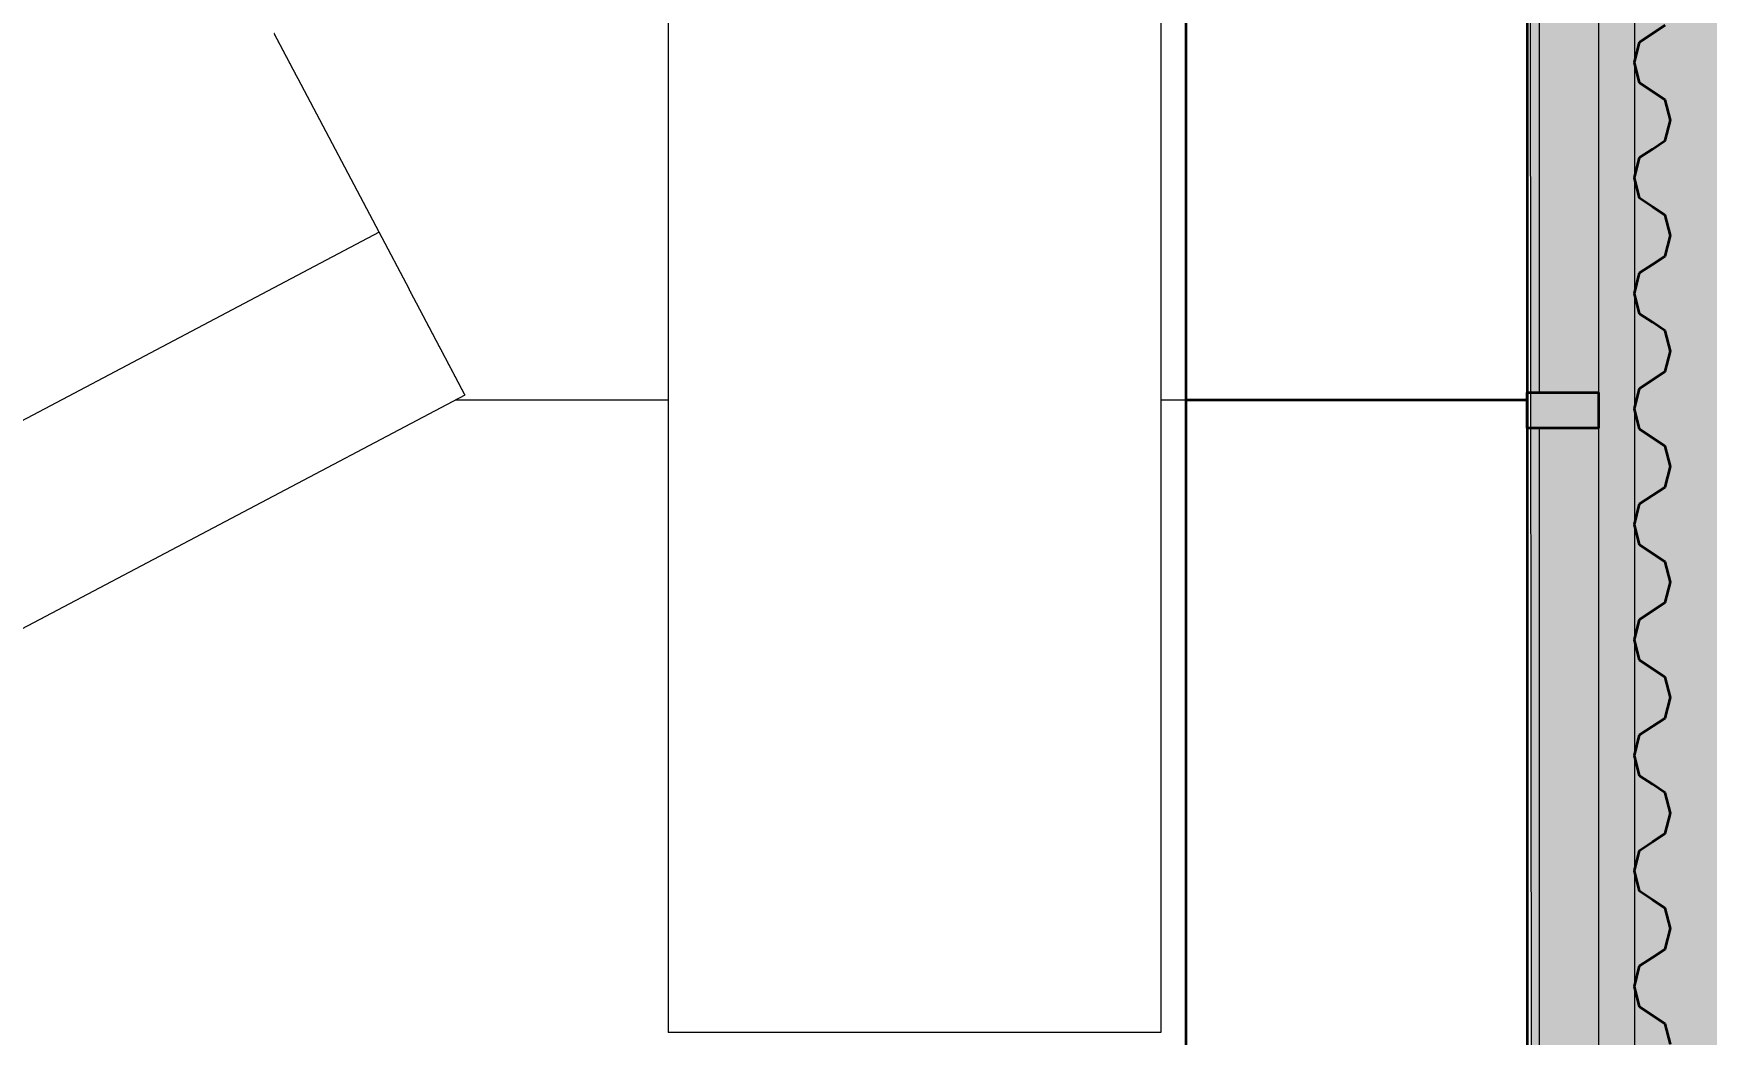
# Model space of a CAD drawing. Header units: millimetres. Extents: x 340455 to 340556, y 7380652 to 7380707.
# Drawn here: x 340485.597 to 340486.999, y 7380683.877 to 7380684.716 of the extents above; entities that cross this region are included whole.
import ezdxf

# ---------------------------------------------------------------- set-up
doc = ezdxf.new("R2010")
doc.units = ezdxf.units.MM
for name, color, linetype, lineweight in [('Anotações', 14, 'Continuous', 5), ('Cortado', 7, 'Continuous', 35), ('Hachuras', 8, 'Continuous', 5), ('Visto', 144, 'Continuous', 5)]:
    doc.layers.add(name, color=color, linetype=linetype, lineweight=lineweight)
doc.styles.add('UFABCSBC$0$ROMANS', font='arial.ttf')
doc.dimstyles.new('DIM', dxfattribs={"dimscale": 0.125, "dimtxt": 2.5, "dimasz": 2.5, "dimexe": 1, "dimexo": 1, "dimgap": 1.5, "dimtad": 1, "dimzin": 4, "dimtxsty": 'UFABCSBC$0$ROMANS', "dimcen": 0.09, "dimclrt": 256, "dimadec": 0, "dimazin": 0, "dimtfac": 1, "dimtix": 1, "dimtofl": 0, "dimtmove": 2, "dimatfit": 3, "dimfxl": 1, "dimtolj": 1, "dimtzin": 0, "dimarcsym": 0})

# ---------------------------------------------------------------- blocks, each defined once
blk = doc.blocks.new('SHAPE2DVIEW008')
at = {"color": 0}
for p, q in [((3140.7, -7930.6), (2761.1, -7211.5)), ((3004.3, -8002.6), (2624.7, -7283.5)), ((3004.3, -8002.6), (2624.7, -7283.5)), ((3140.7, -7930.6), (3269.3, -7862.8)), ((3092.7, -7956), (3140.7, -7930.6)), ((3000, -8173), (3000, -7994.5)), ((3000, -8173), (3000, -7994.5)), ((4969.4, -8173), (2469.9, -8173)), ((2469.9, -8586), (2469.9, -8173)), ((4969.4, -8586), (2469.9, -8586)), ((3000, -8607), (3000, -8586)), ((3000, -8607), (3000, -8586)), ((3000, -8607), (1800, -8607)), ((3000, -8893), (3000, -8607)), ((3000, -8893), (3000, -8607)), ((4200, -8607), (3000, -8607)), ((3000, -8893), (1800, -8893)), ((2976.5, -8893), (3006.5, -8893)), ((2976.5, -8953), (2976.5, -8893)), ((4200, -8893), (3000, -8893)), ((3006.5, -8893), (3006.5, -8953)), ((2976.5, -8903.1), (1806.5, -8903.1)), ((2976.5, -8903.1), (1806.5, -8903.1)), ((4176.5, -8903.1), (3006.5, -8903.1)), ((4176.5, -8903.1), (3006.5, -8903.1)), ((2976.5, -8953), (1806.5, -8953)), ((3006.5, -8953), (2976.5, -8953)), ((4176.5, -8953), (3006.5, -8953)), ((5724.9, -8983), (-3325.1, -8983)), ((2491.6, -8987.4), (2477.4, -9008.7)), ((2477.4, -9008.7), (2491.6, -8987.4)), ((2491.6, -8987.4), (2508.7, -8983)), ((2491.6, -8987.4), (2508.7, -8983)), ((2508.7, -8983), (2525.8, -8987.4)), ((2508.7, -8983), (2525.8, -8987.4)), ((2525.8, -8987.4), (2532.9, -8998.1)), ((2525.8, -8987.4), (2532.9, -8998.1)), ((2581.3, -8998.1), (2588.4, -8987.4)), ((2581.3, -8998.1), (2588.4, -8987.4)), ((2588.4, -8987.4), (2605.5, -8983)), ((2588.4, -8987.4), (2605.5, -8983)), ((2605.5, -8983), (2622.6, -8987.4)), ((2605.5, -8983), (2622.6, -8987.4)), ((2622.6, -8987.4), (2629.7, -8998.1)), ((2622.6, -8987.4), (2629.7, -8998.1)), ((2678.1, -8998.1), (2685.2, -8987.4)), ((2678.1, -8998.1), (2685.2, -8987.4)), ((2685.2, -8987.4), (2702.3, -8983)), ((2685.2, -8987.4), (2702.3, -8983)), ((2702.3, -8983), (2719.4, -8987.4)), ((2702.3, -8983), (2719.4, -8987.4)), ((2719.4, -8987.4), (2733.6, -9008.7)), ((2719.4, -8987.4), (2733.6, -9008.7)), ((2782, -8987.4), (2767.8, -9008.7)), ((2767.8, -9008.7), (2782, -8987.4)), ((2782, -8987.4), (2799.1, -8983)), ((2782, -8987.4), (2799.1, -8983)), ((2799.1, -8983), (2816.2, -8987.4)), ((2799.1, -8983), (2816.2, -8987.4)), ((2816.2, -8987.4), (2830.4, -9008.7)), ((2816.2, -8987.4), (2830.4, -9008.7)), ((2878.8, -8987.4), (2864.6, -9008.7)), ((2864.6, -9008.7), (2878.8, -8987.4)), ((2878.8, -8987.4), (2895.9, -8983)), ((2878.8, -8987.4), (2895.9, -8983)), ((2895.9, -8983), (2913, -8987.4)), ((2895.9, -8983), (2913, -8987.4)), ((2913, -8987.4), (2927.2, -9008.7)), ((2913, -8987.4), (2927.2, -9008.7)), ((2975.6, -8987.4), (2961.4, -9008.7)), ((2961.4, -9008.7), (2975.6, -8987.4)), ((2975.6, -8987.4), (2992.7, -8983)), ((2975.6, -8987.4), (2992.7, -8983)), ((2992.7, -8983), (3009.8, -8987.4)), ((2992.7, -8983), (3009.8, -8987.4)), ((3009.8, -8987.4), (3024, -9008.7)), ((3009.8, -8987.4), (3024, -9008.7)), ((3065.3, -8998.1), (3072.4, -8987.4)), ((3065.3, -8998.1), (3072.4, -8987.4)), ((3072.4, -8987.4), (3089.5, -8983)), ((3072.4, -8987.4), (3089.5, -8983)), ((3089.5, -8983), (3106.6, -8987.4)), ((3089.5, -8983), (3106.6, -8987.4)), ((3106.6, -8987.4), (3113.7, -8998.1)), ((3106.6, -8987.4), (3113.7, -8998.1)), ((3162.1, -8998.1), (3169.2, -8987.4)), ((3162.1, -8998.1), (3169.2, -8987.4)), ((3169.2, -8987.4), (3186.3, -8983)), ((3169.2, -8987.4), (3186.3, -8983)), ((3186.3, -8983), (3203.4, -8987.4)), ((3186.3, -8983), (3203.4, -8987.4)), ((3203.4, -8987.4), (3210.5, -8998.1)), ((3203.4, -8987.4), (3210.5, -8998.1)), ((3266, -8987.4), (3251.8, -9008.7)), ((3251.8, -9008.7), (3266, -8987.4)), ((3266, -8987.4), (3283.1, -8983)), ((3266, -8987.4), (3283.1, -8983)), ((3283.1, -8983), (3300.2, -8987.4)), ((3283.1, -8983), (3300.2, -8987.4)), ((3300.2, -8987.4), (3314.4, -9008.7)), ((3300.2, -8987.4), (3314.4, -9008.7)), ((2540, -9008.7), (2532.9, -8998.1)), ((2532.9, -8998.1), (2540, -9008.7)), ((2574.2, -9008.7), (2581.3, -8998.1)), ((2581.3, -8998.1), (2574.2, -9008.7)), ((2636.8, -9008.7), (2629.7, -8998.1)), ((2629.7, -8998.1), (2636.8, -9008.7)), ((2671, -9008.7), (2678.1, -8998.1)), ((2678.1, -8998.1), (2671, -9008.7)), ((3058.2, -9008.7), (3065.3, -8998.1)), ((3065.3, -8998.1), (3058.2, -9008.7)), ((3120.8, -9008.7), (3113.7, -8998.1)), ((3113.7, -8998.1), (3120.8, -9008.7)), ((3155, -9008.7), (3162.1, -8998.1)), ((3162.1, -8998.1), (3155, -9008.7)), ((3217.6, -9008.7), (3210.5, -8998.1)), ((3210.5, -8998.1), (3217.6, -9008.7)), ((2460.3, -9013.2), (2477.4, -9008.7)), ((2477.4, -9008.7), (2460.3, -9013.2)), ((2540, -9008.7), (2557.1, -9013.2)), ((2557.1, -9013.2), (2540, -9008.7)), ((2557.1, -9013.2), (2574.2, -9008.7)), ((2574.2, -9008.7), (2557.1, -9013.2)), ((2636.8, -9008.7), (2653.9, -9013.2)), ((2653.9, -9013.2), (2636.8, -9008.7)), ((2653.9, -9013.2), (2671, -9008.7)), ((2671, -9008.7), (2653.9, -9013.2)), ((2733.6, -9008.7), (2750.7, -9013.2)), ((2750.7, -9013.2), (2733.6, -9008.7)), ((2750.7, -9013.2), (2767.8, -9008.7)), ((2767.8, -9008.7), (2750.7, -9013.2)), ((2830.4, -9008.7), (2847.5, -9013.2)), ((2847.5, -9013.2), (2830.4, -9008.7)), ((2847.5, -9013.2), (2864.6, -9008.7)), ((2864.6, -9008.7), (2847.5, -9013.2)), ((2927.2, -9008.7), (2944.3, -9013.2)), ((2944.3, -9013.2), (2927.2, -9008.7)), ((2944.3, -9013.2), (2961.4, -9008.7)), ((2961.4, -9008.7), (2944.3, -9013.2)), ((3024, -9008.7), (3041.1, -9013.2)), ((3041.1, -9013.2), (3024, -9008.7)), ((3041.1, -9013.2), (3058.2, -9008.7)), ((3058.2, -9008.7), (3041.1, -9013.2)), ((3120.8, -9008.7), (3137.9, -9013.2)), ((3137.9, -9013.2), (3120.8, -9008.7)), ((3137.9, -9013.2), (3155, -9008.7)), ((3155, -9008.7), (3137.9, -9013.2)), ((3217.6, -9008.7), (3234.7, -9013.2)), ((3234.7, -9013.2), (3217.6, -9008.7)), ((3234.7, -9013.2), (3251.8, -9008.7)), ((3251.8, -9008.7), (3234.7, -9013.2))]:
    blk.add_line(p, q, dxfattribs=at)
for points in [[(3269.3, -7862.8), (3269.3, -7862.8), (3269.3, -7862.7), (3269.4, -7862.7), (3269.4, -7862.7), (3269.5, -7862.7), (3269.5, -7862.6), (3269.6, -7862.6), (3269.6, -7862.6), (3269.7, -7862.6), (3269.7, -7862.5), (3269.7, -7862.5), (3269.8, -7862.5), (3269.8, -7862.5), (3269.9, -7862.5), (3269.9, -7862.4), (3270, -7862.4), (3270, -7862.4), (3270.1, -7862.4), (3270.1, -7862.3), (3270.1, -7862.3), (3270.2, -7862.3), (3270.2, -7862.3), (3270.3, -7862.2), (3270.3, -7862.2), (3270.4, -7862.2), (3270.4, -7862.2), (3270.5, -7862.1), (3270.5, -7862.1), (3270.5, -7862.1), (3270.6, -7862.1), (3270.6, -7862.1), (3270.7, -7862), (3270.7, -7862), (3270.8, -7862), (3270.8, -7862), (3270.9, -7861.9), (3270.9, -7861.9), (3270.9, -7861.9), (3271, -7861.9), (3271, -7861.8), (3271.1, -7861.8), (3271.1, -7861.8), (3271.2, -7861.8), (3271.2, -7861.8), (3271.3, -7861.7), (3271.3, -7861.7), (3271.3, -7861.7), (3271.4, -7861.7), (3271.4, -7861.6), (3271.5, -7861.6), (3271.5, -7861.6), (3271.6, -7861.6), (3271.6, -7861.5), (3271.6, -7861.5), (3271.7, -7861.5), (3271.7, -7861.5), (3271.8, -7861.4), (3271.8, -7861.4), (3271.9, -7861.4), (3271.9, -7861.4), (3272, -7861.4), (3272, -7861.3), (3272, -7861.3), (3272.1, -7861.3), (3272.1, -7861.3), (3272.2, -7861.2), (3272.2, -7861.2), (3272.3, -7861.2), (3272.3, -7861.2), (3272.4, -7861.1), (3272.4, -7861.1), (3272.5, -7861.1), (3272.5, -7861), (3272.6, -7861), (3272.7, -7861), (3272.7, -7861), (3272.8, -7860.9), (3272.8, -7860.9), (3272.9, -7860.9), (3272.9, -7860.8), (3273, -7860.8), (3273, -7860.8), (3273.1, -7860.8), (3273.1, -7860.7), (3273.2, -7860.7), (3273.2, -7860.7), (3273.3, -7860.6), (3273.3, -7860.6), (3273.4, -7860.6), (3273.5, -7860.6), (3273.5, -7860.5), (3273.6, -7860.5), (3273.6, -7860.5), (3273.7, -7860.4), (3273.7, -7860.4), (3273.8, -7860.4), (3273.8, -7860.4), (3273.9, -7860.3), (3273.9, -7860.3), (3274, -7860.3), (3274, -7860.3), (3274.1, -7860.2), (3274.2, -7860.2), (3274.2, -7860.2), (3274.3, -7860.1), (3274.3, -7860.1), (3274.4, -7860.1), (3274.4, -7860.1), (3274.5, -7860), (3274.5, -7860), (3274.6, -7860), (3274.6, -7859.9), (3274.7, -7859.9), (3274.7, -7859.9), (3274.8, -7859.9), (3274.8, -7859.8), (3274.9, -7859.8), (3275, -7859.8), (3275, -7859.7), (3275.1, -7859.7), (3275.1, -7859.7), (3275.2, -7859.7), (3275.2, -7859.6), (3275.3, -7859.6), (3275.3, -7859.6), (3275.4, -7859.5), (3275.4, -7859.5), (3275.5, -7859.5), (3275.5, -7859.5), (3275.6, -7859.4), (3275.6, -7859.4), (3275.7, -7859.4), (3275.8, -7859.3), (3275.8, -7859.3), (3275.9, -7859.3), (3275.9, -7859.3), (3276, -7859.2), (3276.1, -7859.2), (3276.1, -7859.2), (3276.2, -7859.1), (3276.2, -7859.1), (3276.3, -7859.1), (3276.4, -7859), (3276.4, -7859), (3276.5, -7859), (3276.6, -7858.9), (3276.6, -7858.9), (3276.7, -7858.9), (3276.7, -7858.8), (3276.8, -7858.8), (3276.9, -7858.8), (3276.9, -7858.7), (3277, -7858.7), (3277, -7858.7), (3277.1, -7858.6), (3277.2, -7858.6), (3277.2, -7858.6), (3277.3, -7858.5), (3277.4, -7858.5), (3277.4, -7858.5), (3277.5, -7858.4), (3277.5, -7858.4), (3277.6, -7858.4), (3277.7, -7858.3), (3277.7, -7858.3), (3277.8, -7858.3), (3277.9, -7858.2), (3277.9, -7858.2), (3278, -7858.2), (3278, -7858.1), (3278.1, -7858.1), (3278.2, -7858.1), (3278.2, -7858), (3278.3, -7858), (3278.3, -7858), (3278.4, -7857.9), (3278.5, -7857.9), (3278.5, -7857.9), (3278.6, -7857.8), (3278.7, -7857.8), (3278.7, -7857.8), (3278.8, -7857.8), (3278.8, -7857.7), (3278.9, -7857.7), (3279, -7857.7), (3279, -7857.6), (3279.1, -7857.6), (3279.2, -7857.6), (3279.2, -7857.5), (3279.3, -7857.5), (3279.3, -7857.5), (3279.4, -7857.4), (3279.5, -7857.4), (3279.5, -7857.4), (3279.6, -7857.3), (3279.7, -7857.3), (3279.7, -7857.3), (3279.8, -7857.2), (3279.8, -7857.2), (3279.9, -7857.2), (3280, -7857.1), (3280, -7857.1), (3280.1, -7857.1), (3280.2, -7857), (3280.2, -7857), (3280.3, -7856.9), (3280.4, -7856.9), (3280.5, -7856.9), (3280.5, -7856.8), (3280.6, -7856.8), (3280.7, -7856.8), (3280.7, -7856.7), (3280.8, -7856.7), (3280.9, -7856.6), (3280.9, -7856.6), (3281, -7856.6), (3281.1, -7856.5), (3281.2, -7856.5), (3281.2, -7856.5), (3281.3, -7856.4), (3281.4, -7856.4), (3281.4, -7856.4), (3281.5, -7856.3), (3281.6, -7856.3), (3281.6, -7856.2), (3281.7, -7856.2), (3281.8, -7856.2), (3281.9, -7856.1), (3281.9, -7856.1), (3282, -7856.1), (3282.1, -7856), (3282.1, -7856), (3282.2, -7855.9), (3282.3, -7855.9), (3282.3, -7855.9), (3282.4, -7855.8), (3282.5, -7855.8), (3282.6, -7855.8), (3282.6, -7855.7), (3282.7, -7855.7), (3282.8, -7855.6), (3282.8, -7855.6), (3282.9, -7855.6), (3283, -7855.5), (3283, -7855.5), (3283.1, -7855.5), (3283.2, -7855.4), (3283.3, -7855.4), (3283.3, -7855.4), (3283.4, -7855.3), (3283.5, -7855.3), (3283.5, -7855.2), (3283.6, -7855.2), (3283.7, -7855.2), (3283.8, -7855.1), (3283.8, -7855.1), (3283.9, -7855.1), (3284, -7855), (3284, -7855), (3284.1, -7854.9), (3284.2, -7854.9), (3284.2, -7854.9), (3284.3, -7854.8), (3284.4, -7854.8), (3284.5, -7854.8), (3284.5, -7854.7), (3284.6, -7854.7), (3284.7, -7854.6), (3284.7, -7854.6), (3284.8, -7854.6), (3284.9, -7854.5), (3285, -7854.5), (3285.1, -7854.4), (3285.1, -7854.4), (3285.2, -7854.4), (3285.3, -7854.3), (3285.4, -7854.3), (3285.4, -7854.2), (3285.5, -7854.2), (3285.6, -7854.2), (3285.7, -7854.1), (3285.8, -7854.1), (3285.8, -7854), (3285.9, -7854), (3286, -7853.9), (3286.1, -7853.9), (3286.1, -7853.9), (3286.2, -7853.8), (3286.3, -7853.8), (3286.4, -7853.7), (3286.5, -7853.7), (3286.5, -7853.7), (3286.6, -7853.6), (3286.7, -7853.6), (3286.8, -7853.5), (3286.8, -7853.5), (3286.9, -7853.5), (3287, -7853.4), (3287.1, -7853.4), (3287.2, -7853.3), (3287.2, -7853.3), (3287.3, -7853.3), (3287.4, -7853.2), (3287.5, -7853.2), (3287.5, -7853.1), (3287.6, -7853.1), (3287.7, -7853), (3287.8, -7853), (3287.9, -7853), (3287.9, -7852.9), (3288, -7852.9), (3288.1, -7852.8), (3288.2, -7852.8), (3288.2, -7852.8), (3288.3, -7852.7), (3288.4, -7852.7), (3288.5, -7852.6), (3288.6, -7852.6), (3288.6, -7852.6), (3288.7, -7852.5), (3288.8, -7852.5), (3288.9, -7852.4), (3288.9, -7852.4), (3289, -7852.3), (3289.1, -7852.3), (3289.2, -7852.3), (3289.3, -7852.2), (3289.3, -7852.2), (3289.4, -7852.1), (3289.5, -7852.1), (3289.6, -7852.1), (3289.6, -7852), (3289.7, -7852), (3289.8, -7851.9), (3289.9, -7851.9), (3290, -7851.9), (3290, -7851.8), (3290.1, -7851.8), (3290.2, -7851.7), (3290.3, -7851.7), (3290.4, -7851.6), (3290.5, -7851.6), (3290.6, -7851.5), (3290.6, -7851.5), (3290.7, -7851.4), (3290.8, -7851.4), (3290.9, -7851.4), (3291, -7851.3), (3291.1, -7851.3), (3291.1, -7851.2), (3291.2, -7851.2), (3291.3, -7851.1), (3291.4, -7851.1), (3291.5, -7851), (3291.6, -7851), (3291.7, -7851), (3291.7, -7850.9), (3291.8, -7850.9), (3291.9, -7850.8), (3292, -7850.8), (3292.1, -7850.7), (3292.2, -7850.7), (3292.2, -7850.6), (3292.3, -7850.6), (3292.4, -7850.6), (3292.5, -7850.5), (3292.6, -7850.5), (3292.7, -7850.4), (3292.8, -7850.4), (3292.8, -7850.3), (3292.9, -7850.3), (3293, -7850.2), (3293.1, -7850.2), (3293.2, -7850.2), (3293.3, -7850.1), (3293.3, -7850.1), (3293.4, -7850), (3293.5, -7850), (3293.6, -7849.9), (3293.7, -7849.9), (3293.8, -7849.8), (3293.9, -7849.8), (3293.9, -7849.7), (3294, -7849.7), (3294.1, -7849.7), (3294.2, -7849.6), (3294.3, -7849.6), (3294.4, -7849.5), (3294.5, -7849.5), (3294.5, -7849.4), (3294.6, -7849.4), (3294.7, -7849.3), (3294.8, -7849.3), (3294.9, -7849.3), (3295, -7849.2), (3295, -7849.2), (3295.1, -7849.1), (3295.2, -7849.1), (3295.3, -7849), (3295.4, -7849), (3295.5, -7848.9), (3295.6, -7848.9), (3295.6, -7848.9), (3295.7, -7848.8), (3295.8, -7848.8), (3295.9, -7848.7), (3296, -7848.7), (3296.1, -7848.6), (3296.2, -7848.6), (3296.3, -7848.5), (3296.4, -7848.5), (3296.5, -7848.4), (3296.6, -7848.4), (3296.6, -7848.3), (3296.7, -7848.3), (3296.8, -7848.2), (3296.9, -7848.2), (3297, -7848.1), (3297.1, -7848.1), (3297.2, -7848), (3297.3, -7848), (3297.4, -7847.9), (3297.5, -7847.9), (3297.6, -7847.8), (3297.6, -7847.8), (3297.7, -7847.7), (3297.8, -7847.7), (3297.9, -7847.6), (3298, -7847.6), (3298.1, -7847.6), (3298.2, -7847.5), (3298.3, -7847.5), (3298.4, -7847.4), (3298.5, -7847.4), (3298.6, -7847.3), (3298.7, -7847.3), (3298.7, -7847.2), (3298.8, -7847.2), (3298.9, -7847.1), (3299, -7847.1), (3299.1, -7847), (3299.2, -7847), (3299.3, -7846.9), (3299.4, -7846.9), (3299.5, -7846.8), (3299.6, -7846.8), (3299.7, -7846.7), (3299.7, -7846.7), (3299.8, -7846.6), (3299.9, -7846.6), (3300, -7846.5), (3300.1, -7846.5), (3300.2, -7846.4), (3300.3, -7846.4), (3300.4, -7846.3), (3300.5, -7846.3), (3300.6, -7846.3), (3300.7, -7846.2), (3300.7, -7846.2), (3300.8, -7846.1), (3300.9, -7846.1), (3301, -7846), (3301.1, -7846), (3301.2, -7845.9), (3301.3, -7845.9), (3301.4, -7845.8), (3301.5, -7845.8), (3301.6, -7845.7), (3301.7, -7845.7), (3301.8, -7845.6), (3301.9, -7845.6), (3302, -7845.5), (3302, -7845.5), (3302.1, -7845.4), (3302.2, -7845.4), (3302.3, -7845.3), (3302.4, -7845.3), (3302.5, -7845.2), (3302.6, -7845.2), (3302.7, -7845.1), (3302.8, -7845.1), (3302.9, -7845), (3303, -7845), (3303.1, -7844.9), (3303.2, -7844.9), (3303.3, -7844.8), (3303.4, -7844.8), (3303.5, -7844.7), (3303.6, -7844.7), (3303.7, -7844.6), (3303.8, -7844.6), (3303.9, -7844.5), (3304, -7844.4), (3304.1, -7844.4), (3304.2, -7844.3), (3304.3, -7844.3), (3304.4, -7844.2), (3304.5, -7844.2), (3304.6, -7844.1), (3304.7, -7844.1), (3304.8, -7844), (3304.9, -7844), (3305, -7843.9), (3305, -7843.9), (3305.1, -7843.8), (3305.2, -7843.8), (3305.3, -7843.7), (3305.4, -7843.7), (3305.5, -7843.6), (3305.6, -7843.6), (3305.7, -7843.5), (3305.8, -7843.5), (3305.9, -7843.4), (3306, -7843.4), (3306.1, -7843.3), (3306.2, -7843.3), (3306.3, -7843.2), (3306.4, -7843.2), (3306.5, -7843.1), (3306.6, -7843.1), (3306.7, -7843), (3306.8, -7843), (3306.9, -7842.9), (3307, -7842.9), (3307.1, -7842.8), (3307.2, -7842.8), (3307.3, -7842.7), (3307.4, -7842.7)], [(3004.3, -8002.6), (3004.3, -8002.6), (3004.3, -8002.6), (3004.3, -8002.6), (3004.3, -8002.6), (3004.3, -8002.6), (3004.3, -8002.6), (3004.4, -8002.6), (3004.4, -8002.6), (3004.4, -8002.6), (3004.4, -8002.6), (3004.4, -8002.6), (3004.4, -8002.6), (3004.4, -8002.6), (3004.4, -8002.6), (3004.4, -8002.6), (3004.4, -8002.6), (3004.4, -8002.6), (3004.4, -8002.6), (3004.4, -8002.6), (3004.5, -8002.6), (3004.5, -8002.6), (3004.5, -8002.6), (3004.5, -8002.5), (3004.5, -8002.5), (3004.5, -8002.5), (3004.5, -8002.5), (3004.5, -8002.5), (3004.5, -8002.5), (3004.5, -8002.5), (3004.5, -8002.5), (3004.5, -8002.5), (3004.5, -8002.5), (3004.6, -8002.5), (3004.6, -8002.5), (3004.6, -8002.5), (3004.6, -8002.5), (3004.6, -8002.5), (3004.6, -8002.5), (3004.6, -8002.5), (3004.6, -8002.5), (3004.6, -8002.5), (3004.6, -8002.5), (3004.6, -8002.5), (3004.6, -8002.5), (3004.6, -8002.5), (3004.7, -8002.5), (3004.7, -8002.4), (3004.7, -8002.4), (3004.7, -8002.4), (3004.7, -8002.4), (3004.7, -8002.4), (3004.7, -8002.4), (3004.7, -8002.4), (3004.7, -8002.4), (3004.7, -8002.4), (3004.7, -8002.4), (3004.7, -8002.4), (3004.7, -8002.4), (3004.8, -8002.4), (3004.8, -8002.4), (3004.8, -8002.4), (3004.8, -8002.4), (3004.8, -8002.4), (3004.8, -8002.4), (3004.8, -8002.4), (3004.8, -8002.4), (3004.8, -8002.4), (3004.8, -8002.4), (3004.8, -8002.4), (3004.8, -8002.4), (3004.8, -8002.4), (3004.9, -8002.3), (3004.9, -8002.3), (3004.9, -8002.3), (3004.9, -8002.3), (3005, -8002.3), (3005, -8002.3), (3005, -8002.3), (3005, -8002.3), (3005.1, -8002.2), (3005.1, -8002.2), (3005.1, -8002.2), (3005.1, -8002.2), (3005.1, -8002.2), (3005.2, -8002.2), (3005.2, -8002.2), (3005.2, -8002.2), (3005.2, -8002.1), (3005.3, -8002.1), (3005.3, -8002.1), (3005.3, -8002.1), (3005.3, -8002.1), (3005.4, -8002.1), (3005.4, -8002.1), (3005.4, -8002.1), (3005.4, -8002), (3005.4, -8002), (3005.5, -8002), (3005.5, -8002), (3005.5, -8002), (3005.5, -8002), (3005.6, -8002), (3005.6, -8002), (3005.6, -8001.9), (3005.6, -8001.9), (3005.7, -8001.9), (3005.7, -8001.9), (3005.7, -8001.9), (3005.7, -8001.9), (3005.7, -8001.9), (3005.8, -8001.9), (3005.8, -8001.9), (3005.8, -8001.8), (3005.8, -8001.8), (3005.9, -8001.8), (3005.9, -8001.8), (3005.9, -8001.8), (3005.9, -8001.8), (3006, -8001.8), (3006, -8001.8), (3006, -8001.7), (3006, -8001.7), (3006.1, -8001.7), (3006.1, -8001.7), (3006.1, -8001.7), (3006.1, -8001.7), (3006.1, -8001.7), (3006.2, -8001.7), (3006.2, -8001.6), (3006.2, -8001.6), (3006.2, -8001.6), (3006.3, -8001.6), (3006.3, -8001.6), (3006.3, -8001.6), (3006.3, -8001.6), (3006.4, -8001.6), (3006.4, -8001.5), (3006.4, -8001.5), (3006.4, -8001.5), (3006.4, -8001.5), (3006.5, -8001.5), (3006.5, -8001.5), (3006.5, -8001.5), (3006.6, -8001.4), (3006.6, -8001.4), (3006.6, -8001.4), (3006.7, -8001.4), (3006.7, -8001.4), (3006.7, -8001.3), (3006.8, -8001.3), (3006.8, -8001.3), (3006.9, -8001.3), (3006.9, -8001.3), (3006.9, -8001.2), (3007, -8001.2), (3007, -8001.2), (3007.1, -8001.2), (3007.1, -8001.2), (3007.1, -8001.1), (3007.2, -8001.1), (3007.2, -8001.1), (3007.2, -8001.1), (3007.3, -8001.1), (3007.3, -8001), (3007.4, -8001), (3007.4, -8001), (3007.4, -8001), (3007.5, -8001), (3007.5, -8000.9), (3007.6, -8000.9), (3007.6, -8000.9), (3007.6, -8000.9), (3007.7, -8000.9), (3007.7, -8000.8), (3007.7, -8000.8), (3007.8, -8000.8), (3007.8, -8000.8), (3007.9, -8000.8), (3007.9, -8000.7), (3007.9, -8000.7), (3008, -8000.7), (3008, -8000.7), (3008.1, -8000.7), (3008.1, -8000.6), (3008.1, -8000.6), (3008.2, -8000.6), (3008.2, -8000.6), (3008.2, -8000.6), (3008.3, -8000.5), (3008.3, -8000.5), (3008.4, -8000.5), (3008.4, -8000.5), (3008.4, -8000.5), (3008.5, -8000.4), (3008.5, -8000.4), (3008.6, -8000.4), (3008.6, -8000.4), (3008.6, -8000.4), (3008.7, -8000.3), (3008.7, -8000.3), (3008.7, -8000.3), (3008.8, -8000.3), (3008.8, -8000.3), (3008.9, -8000.2), (3008.9, -8000.2), (3008.9, -8000.2), (3009, -8000.2), (3009, -8000.1), (3009.1, -8000.1), (3009.1, -8000.1), (3009.1, -8000.1), (3009.2, -8000.1), (3009.2, -8000), (3009.2, -8000), (3009.3, -8000), (3009.3, -8000), (3009.4, -7999.9), (3009.5, -7999.9), (3009.5, -7999.9), (3009.6, -7999.9), (3009.6, -7999.8), (3009.7, -7999.8), (3009.7, -7999.8), (3009.8, -7999.7), (3009.8, -7999.7), (3009.9, -7999.7), (3009.9, -7999.7), (3010, -7999.6), (3010, -7999.6), (3010.1, -7999.6), (3010.1, -7999.6), (3010.2, -7999.5), (3010.3, -7999.5), (3010.3, -7999.5), (3010.4, -7999.4), (3010.4, -7999.4), (3010.5, -7999.4), (3010.5, -7999.4), (3010.6, -7999.3), (3010.6, -7999.3), (3010.7, -7999.3), (3010.7, -7999.2), (3010.8, -7999.2), (3010.8, -7999.2), (3010.9, -7999.2), (3010.9, -7999.1), (3011, -7999.1), (3011, -7999.1), (3011.1, -7999), (3011.2, -7999), (3011.2, -7999), (3011.3, -7999), (3011.3, -7998.9), (3011.4, -7998.9), (3011.4, -7998.9), (3011.5, -7998.9), (3011.5, -7998.8), (3011.6, -7998.8), (3011.6, -7998.8), (3011.7, -7998.7), (3011.7, -7998.7), (3011.8, -7998.7), (3011.8, -7998.7), (3011.9, -7998.6), (3012, -7998.6), (3012, -7998.6), (3012.1, -7998.5), (3012.1, -7998.5), (3012.2, -7998.5), (3012.2, -7998.5), (3012.3, -7998.4), (3012.3, -7998.4), (3012.4, -7998.4), (3012.4, -7998.3), (3012.5, -7998.3), (3012.5, -7998.3), (3012.6, -7998.3), (3012.6, -7998.2), (3012.7, -7998.2), (3012.7, -7998.2), (3012.8, -7998.2), (3012.9, -7998.1), (3012.9, -7998.1), (3013, -7998.1), (3013, -7998), (3013.1, -7998), (3013.1, -7998), (3013.2, -7997.9), (3013.3, -7997.9), (3013.3, -7997.9), (3013.4, -7997.8), (3013.5, -7997.8), (3013.5, -7997.8), (3013.6, -7997.7), (3013.7, -7997.7), (3013.7, -7997.7), (3013.8, -7997.6), (3013.9, -7997.6), (3013.9, -7997.5), (3014, -7997.5), (3014.1, -7997.5), (3014.1, -7997.4), (3014.2, -7997.4), (3014.3, -7997.4), (3014.3, -7997.3), (3014.4, -7997.3), (3014.5, -7997.3), (3014.6, -7997.2), (3014.6, -7997.2), (3014.7, -7997.2), (3014.8, -7997.1), (3014.8, -7997.1), (3014.9, -7997.1), (3015, -7997), (3015, -7997), (3015.1, -7996.9), (3015.2, -7996.9), (3015.2, -7996.9), (3015.3, -7996.8), (3015.4, -7996.8), (3015.4, -7996.8), (3015.5, -7996.7), (3015.6, -7996.7), (3015.6, -7996.7), (3015.7, -7996.6), (3015.8, -7996.6), (3015.8, -7996.6), (3015.9, -7996.5), (3016, -7996.5), (3016, -7996.4), (3016.1, -7996.4), (3016.2, -7996.4), (3016.2, -7996.3), (3016.3, -7996.3), (3016.4, -7996.3), (3016.4, -7996.2), (3016.5, -7996.2), (3016.6, -7996.2), (3016.6, -7996.1), (3016.7, -7996.1), (3016.8, -7996.1), (3016.8, -7996), (3016.9, -7996), (3017, -7996), (3017, -7995.9), (3017.1, -7995.9), (3017.2, -7995.8), (3017.2, -7995.8), (3017.3, -7995.8), (3017.4, -7995.7), (3017.4, -7995.7), (3017.5, -7995.7), (3017.6, -7995.6), (3017.6, -7995.6), (3017.7, -7995.6), (3017.8, -7995.5), (3017.8, -7995.5), (3017.9, -7995.5), (3018, -7995.4), (3018.1, -7995.4), (3018.2, -7995.3), (3018.2, -7995.3), (3018.3, -7995.2), (3018.4, -7995.2), (3018.5, -7995.2), (3018.6, -7995.1), (3018.6, -7995.1), (3018.7, -7995), (3018.8, -7995), (3018.9, -7994.9), (3019, -7994.9), (3019, -7994.9), (3019.1, -7994.8), (3019.2, -7994.8), (3019.3, -7994.7), (3019.4, -7994.7), (3019.4, -7994.6), (3019.5, -7994.6), (3019.6, -7994.6), (3019.7, -7994.5), (3019.8, -7994.5), (3019.8, -7994.4), (3019.9, -7994.4), (3020, -7994.3), (3020.1, -7994.3), (3020.2, -7994.3), (3020.2, -7994.2), (3020.3, -7994.2), (3020.4, -7994.1), (3020.5, -7994.1), (3020.6, -7994.1), (3020.7, -7994), (3020.7, -7994), (3020.8, -7993.9), (3020.9, -7993.9), (3021, -7993.8), (3021.1, -7993.8), (3021.1, -7993.8), (3021.2, -7993.7), (3021.3, -7993.7), (3021.4, -7993.6), (3021.5, -7993.6), (3021.5, -7993.5), (3021.6, -7993.5), (3021.7, -7993.5), (3021.8, -7993.4), (3021.9, -7993.4), (3021.9, -7993.3), (3022, -7993.3), (3022.1, -7993.2), (3022.2, -7993.2), (3022.3, -7993.2), (3022.3, -7993.1), (3022.4, -7993.1), (3022.5, -7993), (3022.6, -7993), (3022.7, -7992.9), (3022.7, -7992.9), (3022.8, -7992.9), (3022.9, -7992.8), (3023, -7992.8), (3023.1, -7992.7), (3023.1, -7992.7), (3023.2, -7992.7), (3023.3, -7992.6), (3023.4, -7992.6), (3023.5, -7992.5), (3023.5, -7992.5), (3023.6, -7992.4), (3023.7, -7992.4), (3023.8, -7992.3), (3023.9, -7992.3), (3024, -7992.2), (3024.1, -7992.2), (3024.2, -7992.1), (3024.3, -7992.1), (3024.4, -7992), (3024.5, -7992), (3024.6, -7991.9), (3024.6, -7991.9), (3024.7, -7991.9), (3024.8, -7991.8), (3024.9, -7991.8), (3025, -7991.7), (3025.1, -7991.7), (3025.2, -7991.6), (3025.3, -7991.6), (3025.4, -7991.5), (3025.5, -7991.5), (3025.6, -7991.4), (3025.7, -7991.4), (3025.8, -7991.3), (3025.8, -7991.3), (3025.9, -7991.2), (3026, -7991.2), (3026.1, -7991.1), (3026.2, -7991.1), (3026.3, -7991), (3026.4, -7991), (3026.5, -7990.9), (3026.6, -7990.9), (3026.7, -7990.8), (3026.8, -7990.8), (3026.9, -7990.7), (3027, -7990.7), (3027.1, -7990.6), (3027.1, -7990.6), (3027.2, -7990.5), (3027.3, -7990.5), (3027.4, -7990.4), (3027.5, -7990.4), (3027.6, -7990.3), (3027.7, -7990.3), (3027.8, -7990.2), (3027.9, -7990.2), (3028, -7990.1), (3028.1, -7990.1), (3028.2, -7990), (3028.3, -7990), (3028.3, -7989.9), (3028.4, -7989.9), (3028.5, -7989.8), (3028.6, -7989.8), (3028.7, -7989.8), (3028.8, -7989.7), (3028.9, -7989.7), (3029, -7989.6), (3029.1, -7989.6), (3029.2, -7989.5), (3029.3, -7989.5), (3029.4, -7989.4), (3029.5, -7989.4), (3029.6, -7989.3), (3029.6, -7989.3), (3029.7, -7989.2), (3029.8, -7989.2), (3029.9, -7989.1), (3030, -7989.1), (3030.1, -7989), (3030.2, -7989), (3030.3, -7988.9), (3030.4, -7988.9), (3030.5, -7988.8), (3030.6, -7988.8), (3030.7, -7988.7), (3030.8, -7988.6), (3030.9, -7988.6), (3031, -7988.5), (3031.1, -7988.5), (3031.2, -7988.4), (3031.3, -7988.4), (3031.4, -7988.3), (3031.5, -7988.3), (3031.6, -7988.2), (3031.8, -7988.1), (3031.9, -7988.1), (3032, -7988), (3032.1, -7988), (3032.2, -7987.9), (3032.3, -7987.9), (3032.4, -7987.8), (3032.5, -7987.8), (3032.6, -7987.7), (3032.7, -7987.7), (3032.8, -7987.6), (3032.9, -7987.5), (3033, -7987.5), (3033.1, -7987.4), (3033.2, -7987.4), (3033.3, -7987.3), (3033.4, -7987.3), (3033.5, -7987.2), (3033.6, -7987.2), (3033.7, -7987.1), (3033.8, -7987.1), (3033.9, -7987), (3034, -7986.9), (3034.1, -7986.9), (3034.2, -7986.8), (3034.3, -7986.8), (3034.4, -7986.7), (3034.5, -7986.7), (3034.6, -7986.6), (3034.8, -7986.6), (3034.9, -7986.5), (3035, -7986.5), (3035.1, -7986.4), (3035.2, -7986.3), (3035.3, -7986.3), (3035.4, -7986.2), (3035.5, -7986.2), (3035.6, -7986.1), (3035.7, -7986.1), (3035.8, -7986), (3035.9, -7986), (3036, -7985.9), (3036.1, -7985.9), (3036.2, -7985.8), (3036.3, -7985.7), (3036.4, -7985.7), (3036.5, -7985.6), (3036.6, -7985.6), (3036.7, -7985.5), (3036.8, -7985.5), (3036.9, -7985.4), (3037, -7985.4), (3037.1, -7985.3), (3037.2, -7985.3), (3037.3, -7985.2), (3037.4, -7985.1), (3037.5, -7985.1), (3037.7, -7985), (3037.8, -7985), (3037.9, -7984.9), (3038, -7984.9), (3038.1, -7984.8), (3038.2, -7984.7), (3038.3, -7984.7), (3038.4, -7984.6), (3038.6, -7984.6), (3038.7, -7984.5), (3038.8, -7984.4), (3038.9, -7984.4), (3039, -7984.3), (3039.1, -7984.3), (3039.2, -7984.2), (3039.4, -7984.1), (3039.5, -7984.1), (3039.6, -7984), (3039.7, -7984), (3039.8, -7983.9), (3039.9, -7983.8), (3040, -7983.8), (3040.1, -7983.7), (3040.3, -7983.7), (3040.4, -7983.6), (3040.5, -7983.5), (3040.6, -7983.5), (3040.7, -7983.4), (3040.8, -7983.4), (3040.9, -7983.3), (3041.1, -7983.2), (3041.2, -7983.2), (3041.3, -7983.1), (3041.4, -7983.1), (3041.5, -7983), (3041.6, -7982.9), (3041.7, -7982.9), (3041.8, -7982.8), (3042, -7982.8), (3042.1, -7982.7), (3042.2, -7982.6), (3042.3, -7982.6), (3042.4, -7982.5), (3042.5, -7982.5), (3042.6, -7982.4), (3042.8, -7982.3), (3042.9, -7982.3), (3043, -7982.2), (3043.1, -7982.2), (3043.2, -7982.1), (3043.3, -7982), (3043.4, -7982), (3043.5, -7981.9), (3043.7, -7981.9), (3043.8, -7981.8), (3043.9, -7981.7), (3044, -7981.7), (3044.1, -7981.6), (3044.2, -7981.6), (3044.3, -7981.5), (3044.5, -7981.4), (3044.6, -7981.4), (3044.7, -7981.3), (3044.8, -7981.3), (3044.9, -7981.2), (3045, -7981.1), (3045.1, -7981.1), (3045.2, -7981), (3045.4, -7981), (3045.5, -7980.9), (3045.6, -7980.8), (3045.7, -7980.8), (3045.8, -7980.7), (3045.9, -7980.7), (3046.1, -7980.6), (3046.2, -7980.5), (3046.3, -7980.5), (3046.4, -7980.4), (3046.5, -7980.3), (3046.7, -7980.3), (3046.8, -7980.2), (3046.9, -7980.1), (3047, -7980.1), (3047.2, -7980), (3047.3, -7980), (3047.4, -7979.9), (3047.5, -7979.8), (3047.6, -7979.8), (3047.8, -7979.7), (3047.9, -7979.6), (3048, -7979.6), (3048.1, -7979.5), (3048.2, -7979.4), (3048.4, -7979.4), (3048.5, -7979.3), (3048.6, -7979.2), (3048.7, -7979.2), (3048.9, -7979.1), (3049, -7979.1), (3049.1, -7979), (3049.2, -7978.9), (3049.3, -7978.9), (3049.5, -7978.8), (3049.6, -7978.7), (3049.7, -7978.7), (3049.8, -7978.6), (3050, -7978.5), (3050.1, -7978.5), (3050.2, -7978.4), (3050.3, -7978.3), (3050.4, -7978.3), (3050.6, -7978.2), (3050.7, -7978.2), (3050.8, -7978.1), (3050.9, -7978), (3051, -7978), (3051.2, -7977.9), (3051.3, -7977.8), (3051.4, -7977.8), (3051.5, -7977.7), (3051.7, -7977.6), (3051.8, -7977.6), (3051.9, -7977.5), (3052, -7977.5), (3052.1, -7977.4), (3052.3, -7977.3), (3052.4, -7977.3), (3052.5, -7977.2), (3052.6, -7977.1), (3052.7, -7977.1), (3052.9, -7977), (3053, -7976.9), (3053.1, -7976.9), (3053.2, -7976.8), (3053.4, -7976.7), (3053.5, -7976.7), (3053.6, -7976.6), (3053.7, -7976.6), (3053.8, -7976.5), (3054, -7976.4), (3054.1, -7976.4), (3054.2, -7976.3), (3054.3, -7976.2), (3054.5, -7976.2), (3054.6, -7976.1), (3054.7, -7976), (3054.8, -7976), (3055, -7975.9), (3055.1, -7975.8), (3055.2, -7975.8), (3055.3, -7975.7), (3055.5, -7975.6), (3055.6, -7975.6), (3055.7, -7975.5), (3055.9, -7975.4), (3056, -7975.4), (3056.1, -7975.3), (3056.2, -7975.2), (3056.4, -7975.2), (3056.5, -7975.1), (3056.6, -7975), (3056.8, -7974.9), (3056.9, -7974.9), (3057, -7974.8), (3057.1, -7974.7), (3057.3, -7974.7), (3057.4, -7974.6), (3057.5, -7974.5), (3057.7, -7974.5), (3057.8, -7974.4), (3057.9, -7974.3), (3058, -7974.3), (3058.2, -7974.2), (3058.3, -7974.1), (3058.4, -7974.1), (3058.6, -7974), (3058.7, -7973.9), (3058.8, -7973.9), (3058.9, -7973.8), (3059.1, -7973.7), (3059.2, -7973.7), (3059.3, -7973.6), (3059.5, -7973.5), (3059.6, -7973.5), (3059.7, -7973.4), (3059.8, -7973.3), (3060, -7973.3), (3060.1, -7973.2), (3060.2, -7973.1), (3060.4, -7973.1), (3060.5, -7973), (3060.6, -7972.9), (3060.7, -7972.8), (3060.9, -7972.8), (3061, -7972.7), (3061.1, -7972.6), (3061.3, -7972.6), (3061.4, -7972.5), (3061.5, -7972.4), (3061.6, -7972.4), (3061.8, -7972.3), (3061.9, -7972.2), (3062, -7972.2), (3062.1, -7972.1), (3062.3, -7972), (3062.4, -7972), (3062.5, -7971.9), (3062.7, -7971.8), (3062.8, -7971.8), (3062.9, -7971.7), (3063, -7971.6), (3063.2, -7971.6), (3063.3, -7971.5), (3063.4, -7971.4), (3063.6, -7971.4), (3063.7, -7971.3), (3063.8, -7971.2), (3064, -7971.1), (3064.1, -7971.1), (3064.2, -7971), (3064.4, -7970.9), (3064.5, -7970.9), (3064.6, -7970.8), (3064.8, -7970.7), (3064.9, -7970.7), (3065, -7970.6), (3065.2, -7970.5), (3065.3, -7970.4), (3065.4, -7970.4), (3065.6, -7970.3), (3065.7, -7970.2), (3065.8, -7970.2), (3066, -7970.1), (3066.1, -7970), (3066.2, -7969.9), (3066.4, -7969.9), (3066.5, -7969.8), (3066.6, -7969.7), (3066.8, -7969.7), (3066.9, -7969.6), (3067, -7969.5), (3067.2, -7969.5), (3067.3, -7969.4), (3067.4, -7969.3), (3067.6, -7969.2), (3067.7, -7969.2), (3067.8, -7969.1), (3068, -7969), (3068.1, -7969), (3068.2, -7968.9), (3068.4, -7968.8), (3068.5, -7968.8), (3068.6, -7968.7), (3068.8, -7968.6), (3068.9, -7968.5), (3069, -7968.5), (3069.2, -7968.4), (3069.3, -7968.3), (3069.4, -7968.3), (3069.6, -7968.2), (3069.7, -7968.1), (3069.8, -7968), (3070, -7968), (3070.1, -7967.9), (3070.2, -7967.8), (3070.4, -7967.8), (3070.5, -7967.7), (3070.6, -7967.6), (3070.8, -7967.6), (3070.9, -7967.5), (3071, -7967.4), (3071.2, -7967.3), (3071.3, -7967.3), (3071.4, -7967.2), (3071.6, -7967.1), (3071.7, -7967.1), (3071.8, -7967), (3072, -7966.9), (3072.1, -7966.9), (3072.2, -7966.8), (3072.4, -7966.7), (3072.5, -7966.6), (3072.6, -7966.6), (3072.8, -7966.5), (3072.9, -7966.4), (3073, -7966.4), (3073.2, -7966.3), (3073.3, -7966.2), (3073.4, -7966.1), (3073.6, -7966.1), (3073.7, -7966), (3073.9, -7965.9), (3074, -7965.9), (3074.1, -7965.8), (3074.3, -7965.7), (3074.4, -7965.6), (3074.5, -7965.6), (3074.7, -7965.5), (3074.8, -7965.4), (3074.9, -7965.3), (3075.1, -7965.3), (3075.2, -7965.2), (3075.4, -7965.1), (3075.5, -7965.1), (3075.6, -7965), (3075.8, -7964.9), (3075.9, -7964.8), (3076, -7964.8), (3076.2, -7964.7), (3076.3, -7964.6), (3076.5, -7964.6), (3076.6, -7964.5), (3076.7, -7964.4), (3076.9, -7964.3), (3077, -7964.3), (3077.1, -7964.2), (3077.3, -7964.1), (3077.4, -7964), (3077.5, -7964), (3077.7, -7963.9), (3077.8, -7963.8), (3078, -7963.8), (3078.1, -7963.7), (3078.2, -7963.6), (3078.4, -7963.5), (3078.5, -7963.5), (3078.6, -7963.4), (3078.8, -7963.3), (3078.9, -7963.3), (3079.1, -7963.2), (3079.2, -7963.1), (3079.3, -7963), (3079.5, -7963), (3079.6, -7962.9), (3079.7, -7962.8), (3079.9, -7962.7), (3080, -7962.7), (3080.2, -7962.6), (3080.3, -7962.5), (3080.4, -7962.5), (3080.6, -7962.4), (3080.7, -7962.3), (3080.8, -7962.2), (3081, -7962.2), (3081.1, -7962.1), (3081.2, -7962), (3081.4, -7962), (3081.5, -7961.9), (3081.7, -7961.8), (3081.8, -7961.7), (3081.9, -7961.7), (3082.1, -7961.6), (3082.2, -7961.5), (3082.3, -7961.4), (3082.5, -7961.4), (3082.6, -7961.3), (3082.8, -7961.2), (3082.9, -7961.2), (3083, -7961.1), (3083.2, -7961), (3083.3, -7960.9), (3083.4, -7960.9), (3083.6, -7960.8), (3083.7, -7960.7), (3083.9, -7960.6), (3084, -7960.6), (3084.1, -7960.5), (3084.3, -7960.4), (3084.4, -7960.4), (3084.6, -7960.3), (3084.7, -7960.2), (3084.8, -7960.1), (3085, -7960.1), (3085.1, -7960), (3085.2, -7959.9), (3085.4, -7959.8), (3085.5, -7959.8), (3085.7, -7959.7), (3085.8, -7959.6), (3085.9, -7959.5), (3086.1, -7959.5), (3086.2, -7959.4), (3086.4, -7959.3), (3086.5, -7959.3), (3086.6, -7959.2), (3086.8, -7959.1), (3086.9, -7959), (3087, -7959), (3087.2, -7958.9), (3087.3, -7958.8), (3087.5, -7958.7), (3087.6, -7958.7), (3087.7, -7958.6), (3087.9, -7958.5), (3088, -7958.4), (3088.2, -7958.4), (3088.3, -7958.3), (3088.4, -7958.2), (3088.6, -7958.2), (3088.7, -7958.1), (3088.8, -7958), (3089, -7957.9), (3089.1, -7957.9), (3089.3, -7957.8), (3089.4, -7957.7), (3089.5, -7957.6), (3089.7, -7957.6), (3089.8, -7957.5), (3090, -7957.4), (3090.1, -7957.4), (3090.2, -7957.3), (3090.4, -7957.2), (3090.5, -7957.1), (3090.7, -7957.1), (3090.8, -7957), (3090.9, -7956.9), (3091.1, -7956.8), (3091.2, -7956.8), (3091.3, -7956.7), (3091.5, -7956.6), (3091.6, -7956.5), (3091.8, -7956.5), (3091.9, -7956.4), (3092, -7956.3), (3092.2, -7956.3), (3092.3, -7956.2), (3092.5, -7956.1), (3092.6, -7956), (3092.7, -7956)]]:
    blk.add_lwpolyline(points, dxfattribs=at)
blk = doc.blocks.new('SHAPE2DVIEW012')
at = {"color": 0}
for p, q in [((3000, -8607), (1800, -8607)), ((3000, -8893), (3000, -8607)), ((3000, -8893), (3000, -8607)), ((4200, -8607), (3000, -8607)), ((3000, -8893), (1800, -8893)), ((2976.5, -8953), (2976.5, -8893)), ((2976.5, -8893), (3006.5, -8893)), ((4200, -8893), (3000, -8893)), ((3006.5, -8893), (3006.5, -8953)), ((3006.5, -8953), (2976.5, -8953)), ((2477.4, -9008.7), (2491.6, -8987.4)), ((2491.6, -8987.4), (2508.7, -8983)), ((2508.7, -8983), (2525.8, -8987.4)), ((2525.8, -8987.4), (2532.9, -8998.1)), ((2581.3, -8998.1), (2588.4, -8987.4)), ((2588.4, -8987.4), (2605.5, -8983)), ((2605.5, -8983), (2622.6, -8987.4)), ((2622.6, -8987.4), (2629.7, -8998.1)), ((2678.1, -8998.1), (2685.2, -8987.4)), ((2685.2, -8987.4), (2702.3, -8983)), ((2702.3, -8983), (2719.4, -8987.4)), ((2719.4, -8987.4), (2733.6, -9008.7)), ((2767.8, -9008.7), (2782, -8987.4)), ((2782, -8987.4), (2799.1, -8983)), ((2799.1, -8983), (2816.2, -8987.4)), ((2816.2, -8987.4), (2830.4, -9008.7)), ((2864.6, -9008.7), (2878.8, -8987.4)), ((2878.8, -8987.4), (2895.9, -8983)), ((2895.9, -8983), (2913, -8987.4)), ((2913, -8987.4), (2927.2, -9008.7)), ((2961.4, -9008.7), (2975.6, -8987.4)), ((2975.6, -8987.4), (2992.7, -8983)), ((2992.7, -8983), (3009.8, -8987.4)), ((3009.8, -8987.4), (3024, -9008.7)), ((3065.3, -8998.1), (3072.4, -8987.4)), ((3072.4, -8987.4), (3089.5, -8983)), ((3089.5, -8983), (3106.6, -8987.4)), ((3106.6, -8987.4), (3113.7, -8998.1)), ((3162.1, -8998.1), (3169.2, -8987.4)), ((3169.2, -8987.4), (3186.3, -8983)), ((3186.3, -8983), (3203.4, -8987.4)), ((3203.4, -8987.4), (3210.5, -8998.1)), ((3251.8, -9008.7), (3266, -8987.4)), ((3266, -8987.4), (3283.1, -8983)), ((3283.1, -8983), (3300.2, -8987.4)), ((3300.2, -8987.4), (3314.4, -9008.7)), ((2532.9, -8998.1), (2540, -9008.7)), ((2574.2, -9008.7), (2581.3, -8998.1)), ((2629.7, -8998.1), (2636.8, -9008.7)), ((2671, -9008.7), (2678.1, -8998.1)), ((3058.2, -9008.7), (3065.3, -8998.1)), ((3113.7, -8998.1), (3120.8, -9008.7)), ((3155, -9008.7), (3162.1, -8998.1)), ((3210.5, -8998.1), (3217.6, -9008.7)), ((2460.3, -9013.2), (2477.4, -9008.7)), ((2540, -9008.7), (2557.1, -9013.2)), ((2557.1, -9013.2), (2574.2, -9008.7)), ((2636.8, -9008.7), (2653.9, -9013.2)), ((2653.9, -9013.2), (2671, -9008.7)), ((2733.6, -9008.7), (2750.7, -9013.2)), ((2750.7, -9013.2), (2767.8, -9008.7)), ((2830.4, -9008.7), (2847.5, -9013.2)), ((2847.5, -9013.2), (2864.6, -9008.7)), ((2927.2, -9008.7), (2944.3, -9013.2)), ((2944.3, -9013.2), (2961.4, -9008.7)), ((3024, -9008.7), (3041.1, -9013.2)), ((3041.1, -9013.2), (3058.2, -9008.7)), ((3120.8, -9008.7), (3137.9, -9013.2)), ((3137.9, -9013.2), (3155, -9008.7)), ((3217.6, -9008.7), (3234.7, -9013.2)), ((3234.7, -9013.2), (3251.8, -9008.7))]:
    blk.add_line(p, q, dxfattribs=at)
blk = doc.blocks.new('*D11')
at = {"layer": 'Anotações', "color": 0, "lineweight": -2, "ltscale": 5}
for p, q in [((340486.8488, 7380686.8642), (340486.8488, 7380683.3287)), ((340498.2559, 7380686.8642), (340498.2559, 7380683.3287))]:
    blk.add_line(p, q, dxfattribs=at)
at = {"layer": 'Anotações', "color": 0, "linetype": 'ByBlock', "lineweight": -2, "ltscale": 5}
blk.add_line((340487.1613, 7380683.4537), (340497.9434, 7380683.4537), dxfattribs=at)
at = {"layer": 'Anotações', "color": 0}
for points in [[(340487.1613, 7380683.5057), (340487.1613, 7380683.4016), (340486.8488, 7380683.4537)], [(340497.9434, 7380683.4016), (340497.9434, 7380683.5057), (340498.2559, 7380683.4537)]]:
    blk.add_solid(points, dxfattribs=at)
at = {"layer": 'Defpoints', "color": 0}
for p in [(340486.8488, 7380686.9892), (340498.2559, 7380686.9892), (340498.2559, 7380683.4537)]:
    blk.add_point(p, dxfattribs=at)
at = {"layer": 'Anotações', "insert": (340492.5524, 7380683.829), "char_height": 0.3125, "attachment_point": 5, "style": 'UFABCSBC$0$ROMANS'}
blk.add_mtext('\\A1;11,41', dxfattribs=at)

msp = doc.modelspace()

# ---------------------------------------------------------------- hatches: boundary and pattern name
at = {"layer": 'Hachuras', "ltscale": 5, "true_color": 0xdce2d0, "transparency": 50331648}
h = msp.add_hatch(color=254, dxfattribs=at)
h.paths.add_polyline_path([(340467.8176, 7380651.6419), (340467.8174, 7380695.4466), (340514.2894, 7380695.4461), (340514.2735, 7380651.6419)])
h.paths.add_polyline_path([(340502.2559, 7380681.813), (340498.2559, 7380681.813), (340498.2559, 7380689.813), (340502.2559, 7380689.813), (340508.6559, 7380689.813), (340508.6559, 7380673.813), (340502.2559, 7380673.813)], flags=16)
h.paths.add_polyline_path([(340497.4559, 7380688.8062), (340497.4559, 7380688.2062), (340498.0559, 7380688.2062), (340498.0559, 7380688.8062)], flags=16)
h.paths.add_polyline_path([(340483.7566, 7380688.9338), (340486.0866, 7380688.9337), (340486.0866, 7380688.3337), (340485.7866, 7380688.3337), (340485.7866, 7380686.9892), (340486.8488, 7380686.9892), (340486.859, 7380678.1209), (340487.5757, 7380678.1209), (340487.5757, 7380674.8309), (340482.9505, 7380674.8309), (340482.9505, 7380678.2288), (340482.6628, 7380678.2288), (340482.6628, 7380686.9892), (340483.7566, 7380686.9892)], flags=16)
h.paths.add_polyline_path([(340487.4208, 7380687.7071), (340487.4208, 7380687.1071), (340488.0208, 7380687.1071), (340488.0208, 7380687.7071)], flags=16)
h.paths.add_polyline_path([(340487.4208, 7380672.763), (340487.4208, 7380672.163), (340488.0208, 7380672.163), (340488.0208, 7380672.763)], flags=16)
h.paths.add_polyline_path([(340509.0559, 7380672.763), (340509.0559, 7380672.163), (340509.6559, 7380672.163), (340509.6559, 7380672.763)], flags=16)
h.paths.add_polyline_path([(340509.0559, 7380682.113), (340509.0559, 7380681.513), (340509.6559, 7380681.513), (340509.6559, 7380682.113)], flags=16)
edge = h.paths.add_edge_path(flags=16)
edge.add_arc((340509.3559, 7380688.0552), 0.3, 0, 360)
h.paths.add_polyline_path([(340483.8626, 7380674.0665), (340483.8626, 7380674.6716), (340483.2716, 7380674.6716), (340483.2716, 7380674.0665)], flags=16)
h.paths.add_polyline_path([(340484.2066, 7380673.328), (340484.2066, 7380673.933), (340483.6156, 7380673.933), (340483.6156, 7380673.328)], flags=16)
h.paths.add_polyline_path([(340483.4977, 7380673.0571), (340483.4977, 7380673.6621), (340482.9067, 7380673.6621), (340482.9067, 7380673.0571)], flags=16)
h.paths.add_polyline_path([(340484.2066, 7380672.5038), (340484.2066, 7380673.1088), (340483.6156, 7380673.1088), (340483.6156, 7380672.5038)], flags=16)
h.paths.add_polyline_path([(340483.5207, 7380672.0715), (340483.5207, 7380672.6766), (340482.9297, 7380672.6766), (340482.9297, 7380672.0715)], flags=16)
h.paths.add_polyline_path([(340483.8839, 7380671.3798), (340483.8839, 7380671.9849), (340483.2929, 7380671.9849), (340483.2929, 7380671.3798)], flags=16)
h.paths.add_polyline_path([(340483.4798, 7380669.998), (340483.4798, 7380670.6031), (340482.8888, 7380670.6031), (340482.8888, 7380669.998)], flags=16)
h.paths.add_polyline_path([(340484.0714, 7380668.353), (340484.0714, 7380668.9581), (340483.4804, 7380668.9581), (340483.4804, 7380668.353)], flags=16)
h.paths.add_polyline_path([(340482.1631, 7380675.5238), (340482.1631, 7380674.9188), (340482.7541, 7380674.9188), (340482.7541, 7380675.5238)], flags=16)
h.paths.add_polyline_path([(340481.8119, 7380676.2353), (340481.8119, 7380675.6302), (340482.4029, 7380675.6302), (340482.4029, 7380676.2353)], flags=16)
h.paths.add_polyline_path([(340481.3796, 7380675.5148), (340481.3796, 7380674.9098), (340481.9706, 7380674.9098), (340481.9706, 7380675.5148)], flags=16)
h.paths.add_polyline_path([(340480.6591, 7380675.821), (340480.6591, 7380675.216), (340481.2501, 7380675.216), (340481.2501, 7380675.821)], flags=16)
h.paths.add_polyline_path([(340479.9567, 7380676.1182), (340479.9567, 7380675.5132), (340480.5477, 7380675.5132), (340480.5477, 7380676.1182)], flags=16)
h.paths.add_polyline_path([(340479.1192, 7380675.713), (340479.1192, 7380675.1079), (340479.7102, 7380675.1079), (340479.7102, 7380675.713)], flags=16)
h.paths.add_polyline_path([(340478.3176, 7380675.4158), (340478.3176, 7380674.8107), (340478.9086, 7380674.8107), (340478.9086, 7380675.4158)], flags=16)
h.paths.add_polyline_path([(340476.6336, 7380675.8841), (340476.6336, 7380675.279), (340477.2246, 7380675.279), (340477.2246, 7380675.8841)], flags=16)
h.paths.add_polyline_path([(340474.4797, 7380674.894), (340474.4797, 7380675.4991), (340473.8887, 7380675.4991), (340473.8887, 7380674.894)], flags=16)

# ---------------------------------------------------------------- linework, layer by layer
at = {"layer": 'Hachuras', "ltscale": 5}
msp.add_lwpolyline([(340483.7566, 7380688.9338), (340486.0866, 7380688.9337), (340486.0866, 7380688.3337), (340485.7866, 7380688.3337), (340485.7866, 7380686.9892), (340486.8488, 7380686.9892), (340486.859, 7380678.1209), (340487.5757, 7380678.1209), (340487.5757, 7380674.8309), (340482.9505, 7380674.8309), (340482.9505, 7380678.2288), (340482.6628, 7380678.2288), (340482.6628, 7380686.9892), (340483.7566, 7380686.9892)], close=True, dxfattribs=at)

# ---------------------------------------------------------------- block references
at = {"layer": 'Cortado', "xscale": 0.001, "yscale": 0.001, "zscale": 0.001, "rotation": 90}
msp.add_blockref('SHAPE2DVIEW012', (340477.9558, 7380681.4088), dxfattribs=at)
at = {"layer": 'Visto', "xscale": 0.001, "yscale": 0.001, "zscale": 0.001, "rotation": 90}
msp.add_blockref('SHAPE2DVIEW008', (340477.9558, 7380681.4088), dxfattribs=at)

# ---------------------------------------------------------------- dimensions: what is measured, and where the dimension line sits
at = {"layer": 'Anotações', "ltscale": 5}
dim = msp.add_linear_dim(base=(340498.2559, 7380683.4537), p1=(340486.8488, 7380686.9892), p2=(340498.2559, 7380686.9892), dimstyle='DIM', override={"dimlfac": 1}, dxfattribs=at)
dim.commit()
dim.dimension.update_dxf_attribs({"geometry": '*D11', "text_midpoint": (340492.5524, 7380683.829)})

doc.saveas('drawing.dxf')
